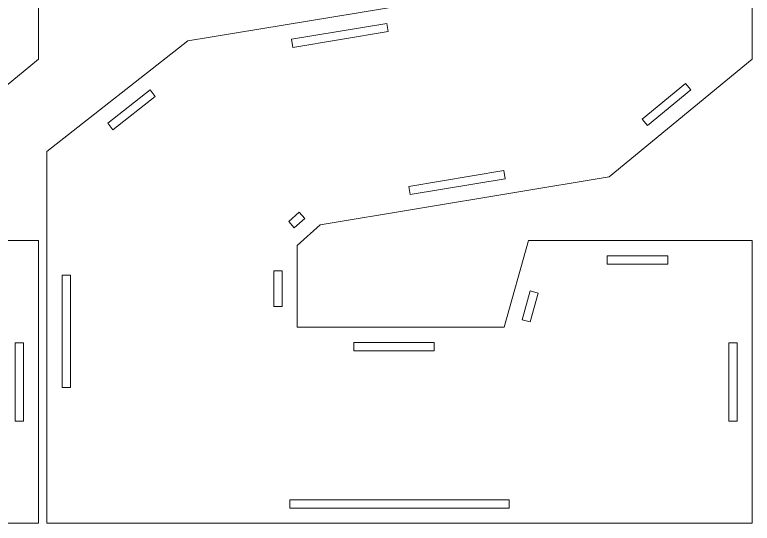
# Model space of a CAD drawing. Header units: centimetres. Extents: x -158 to 228, y -202 to 254.
# Drawn here: x -107.44 to -80.87, y -46.59 to -28.26 of the extents above; entities that cross this region are included whole.
import ezdxf

# ---------------------------------------------------------------- set-up
doc = ezdxf.new("R2010")
doc.units = ezdxf.units.CM
doc.header["$MEASUREMENT"] = 0
doc.layers.add('Capa 1', color=7, linetype='Continuous')

msp = doc.modelspace()

# ---------------------------------------------------------------- linework, layer by layer
at = {"layer": 'Capa 1', "color": 240, "lineweight": 9}
for points, knots in [([(-106.57515, -29.85928), (-106.57515, -29.85928), (-111.73407, -34.1078), (-111.73407, -34.1078), (-111.73407, -34.1078), (-122.13861, -35.84189), (-122.13861, -35.84189), (-122.13861, -35.84189), (-122.96231, -36.57888), (-122.96231, -36.57888), (-122.96231, -36.57888), (-122.96231, -39.52683), (-122.96231, -39.52683), (-122.96231, -39.52683), (-115.50572, -39.52683), (-115.50572, -39.52683), (-115.50572, -39.52683), (-114.63867, -36.40547), (-114.63867, -36.40547), (-114.63867, -36.40547), (-106.57515, -36.40547), (-106.57515, -36.40547), (-106.57515, -36.40547), (-106.57515, -46.59326), (-106.57515, -46.59326), (-106.57515, -46.59326), (-131.97958, -46.59326), (-131.97958, -46.59326), (-131.97958, -46.59326), (-131.97958, -33.1974), (-131.97958, -33.1974), (-131.97958, -33.1974), (-126.90736, -29.20899), (-126.90736, -29.20899), (-126.90736, -29.20899), (-116.45947, -27.4749), (-116.45947, -27.4749), (-116.45947, -27.4749), (-115.50572, -26.73791), (-115.50572, -26.73791), (-115.50572, -26.73791), (-115.50572, -24.96047), (-115.50572, -24.96047), (-115.50572, -24.96047), (-116.63288, -24.09343), (-116.63288, -24.09343), (-116.63288, -24.09343), (-122.65884, -24.09343), (-122.65884, -24.09343), (-122.65884, -24.09343), (-123.52589, -27.25814), (-123.52589, -27.25814), (-123.52589, -27.25814), (-131.63276, -27.25814), (-131.63276, -27.25814), (-131.63276, -27.25814), (-131.63276, -21.57899), (-131.63276, -21.57899), (-131.63276, -21.57899), (-125.73685, -16.63684), (-125.73685, -16.63684), (-125.73685, -16.63684), (-112.47106, -16.63684), (-112.47106, -16.63684), (-112.47106, -16.63684), (-106.57515, -21.57899), (-106.57515, -21.57899), (-106.57515, -21.57899), (-106.57515, -29.85928), (-106.57515, -29.85928)], [0, 0, 0, 0, 0.04347826, 0.04347826, 0.04347826, 0.08695652, 0.08695652, 0.08695652, 0.13043478, 0.13043478, 0.13043478, 0.17391304, 0.17391304, 0.17391304, 0.2173913, 0.2173913, 0.2173913, 0.26086957, 0.26086957, 0.26086957, 0.30434783, 0.30434783, 0.30434783, 0.34782609, 0.34782609, 0.34782609, 0.39130435, 0.39130435, 0.39130435, 0.43478261, 0.43478261, 0.43478261, 0.47826087, 0.47826087, 0.47826087, 0.52173913, 0.52173913, 0.52173913, 0.56521739, 0.56521739, 0.56521739, 0.60869565, 0.60869565, 0.60869565, 0.65217391, 0.65217391, 0.65217391, 0.69565217, 0.69565217, 0.69565217, 0.73913043, 0.73913043, 0.73913043, 0.7826087, 0.7826087, 0.7826087, 0.82608696, 0.82608696, 0.82608696, 0.86956522, 0.86956522, 0.86956522, 0.91304348, 0.91304348, 0.91304348, 0.95652174, 0.95652174, 0.95652174, 1, 1, 1, 1]), ([(-80.87072, -29.85928), (-80.87072, -29.85928), (-86.02964, -34.1078), (-86.02964, -34.1078), (-86.02964, -34.1078), (-96.43418, -35.84189), (-96.43418, -35.84189), (-96.43418, -35.84189), (-97.25788, -36.57888), (-97.25788, -36.57888), (-97.25788, -36.57888), (-97.25788, -39.52683), (-97.25788, -39.52683), (-97.25788, -39.52683), (-89.80129, -39.52683), (-89.80129, -39.52683), (-89.80129, -39.52683), (-88.93424, -36.40547), (-88.93424, -36.40547), (-88.93424, -36.40547), (-80.87072, -36.40547), (-80.87072, -36.40547), (-80.87072, -36.40547), (-80.87072, -46.59326), (-80.87072, -46.59326), (-80.87072, -46.59326), (-106.27515, -46.59326), (-106.27515, -46.59326), (-106.27515, -46.59326), (-106.27515, -33.1974), (-106.27515, -33.1974), (-106.27515, -33.1974), (-101.20293, -29.20899), (-101.20293, -29.20899), (-101.20293, -29.20899), (-90.75504, -27.4749), (-90.75504, -27.4749), (-90.75504, -27.4749), (-89.80129, -26.73791), (-89.80129, -26.73791), (-89.80129, -26.73791), (-89.80129, -24.96047), (-89.80129, -24.96047), (-89.80129, -24.96047), (-90.92845, -24.09343), (-90.92845, -24.09343), (-90.92845, -24.09343), (-96.95441, -24.09343), (-96.95441, -24.09343), (-96.95441, -24.09343), (-97.82146, -27.25814), (-97.82146, -27.25814), (-97.82146, -27.25814), (-105.92833, -27.25814), (-105.92833, -27.25814), (-105.92833, -27.25814), (-105.92833, -21.57899), (-105.92833, -21.57899), (-105.92833, -21.57899), (-100.03242, -16.63684), (-100.03242, -16.63684), (-100.03242, -16.63684), (-86.76663, -16.63684), (-86.76663, -16.63684), (-86.76663, -16.63684), (-80.87072, -21.57899), (-80.87072, -21.57899), (-80.87072, -21.57899), (-80.87072, -29.85928), (-80.87072, -29.85928)], [0, 0, 0, 0, 0.04347826, 0.04347826, 0.04347826, 0.08695652, 0.08695652, 0.08695652, 0.13043478, 0.13043478, 0.13043478, 0.17391304, 0.17391304, 0.17391304, 0.2173913, 0.2173913, 0.2173913, 0.26086957, 0.26086957, 0.26086957, 0.30434783, 0.30434783, 0.30434783, 0.34782609, 0.34782609, 0.34782609, 0.39130435, 0.39130435, 0.39130435, 0.43478261, 0.43478261, 0.43478261, 0.47826087, 0.47826087, 0.47826087, 0.52173913, 0.52173913, 0.52173913, 0.56521739, 0.56521739, 0.56521739, 0.60869565, 0.60869565, 0.60869565, 0.65217391, 0.65217391, 0.65217391, 0.69565217, 0.69565217, 0.69565217, 0.73913043, 0.73913043, 0.73913043, 0.7826087, 0.7826087, 0.7826087, 0.82608696, 0.82608696, 0.82608696, 0.86956522, 0.86956522, 0.86956522, 0.91304348, 0.91304348, 0.91304348, 0.95652174, 0.95652174, 0.95652174, 1, 1, 1, 1]), ([(-97.41477, -29.44039), (-97.41477, -29.44039), (-93.98012, -28.87032), (-93.98012, -28.87032), (-93.98012, -28.87032), (-94.02924, -28.57437), (-94.02924, -28.57437), (-94.02924, -28.57437), (-97.46389, -29.14443), (-97.46389, -29.14443), (-97.46389, -29.14443), (-97.41477, -29.44039), (-97.41477, -29.44039)], [0, 0, 0, 0, 0.25, 0.25, 0.25, 0.5, 0.5, 0.5, 0.75, 0.75, 0.75, 1, 1, 1, 1]), ([(-83.27733, -30.74196), (-83.27733, -30.74196), (-84.83541, -32.02509), (-84.83541, -32.02509), (-84.83541, -32.02509), (-84.6447, -32.25667), (-84.6447, -32.25667), (-84.6447, -32.25667), (-83.08662, -30.97354), (-83.08662, -30.97354), (-83.08662, -30.97354), (-83.27733, -30.74196), (-83.27733, -30.74196)], [0, 0, 0, 0, 0.25, 0.25, 0.25, 0.5, 0.5, 0.5, 0.75, 0.75, 0.75, 1, 1, 1, 1]), ([(-103.90089, -32.4099), (-103.90089, -32.4099), (-102.37515, -31.21017), (-102.37515, -31.21017), (-102.37515, -31.21017), (-102.56059, -30.97435), (-102.56059, -30.97435), (-102.56059, -30.97435), (-104.08632, -32.17407), (-104.08632, -32.17407), (-104.08632, -32.17407), (-103.90089, -32.4099), (-103.90089, -32.4099)], [0, 0, 0, 0, 0.25, 0.25, 0.25, 0.5, 0.5, 0.5, 0.75, 0.75, 0.75, 1, 1, 1, 1]), ([(-89.81504, -33.87847), (-89.81504, -33.87847), (-93.23659, -34.44873), (-93.23659, -34.44873), (-93.23659, -34.44873), (-93.18727, -34.74464), (-93.18727, -34.74464), (-93.18727, -34.74464), (-89.76572, -34.17439), (-89.76572, -34.17439), (-89.76572, -34.17439), (-89.81504, -33.87847), (-89.81504, -33.87847)], [0, 0, 0, 0, 0.25, 0.25, 0.25, 0.5, 0.5, 0.5, 0.75, 0.75, 0.75, 1, 1, 1, 1]), ([(-97.19094, -35.38039), (-97.19094, -35.38039), (-97.56537, -35.7154), (-97.56537, -35.7154), (-97.56537, -35.7154), (-97.36533, -35.93898), (-97.36533, -35.93898), (-97.36533, -35.93898), (-96.9909, -35.60396), (-96.9909, -35.60396), (-96.9909, -35.60396), (-97.19094, -35.38039), (-97.19094, -35.38039)], [0, 0, 0, 0, 0.25, 0.25, 0.25, 0.5, 0.5, 0.5, 0.75, 0.75, 0.75, 1, 1, 1, 1]), ([(-86.09928, -37.254), (-86.09928, -37.254), (-83.90926, -37.254), (-83.90926, -37.254), (-83.90926, -37.254), (-83.90926, -36.954), (-83.90926, -36.954), (-83.90926, -36.954), (-86.09928, -36.954), (-86.09928, -36.954), (-86.09928, -36.954), (-86.09928, -37.254), (-86.09928, -37.254)], [0, 0, 0, 0, 0.25, 0.25, 0.25, 0.5, 0.5, 0.5, 0.75, 0.75, 0.75, 1, 1, 1, 1]), ([(-105.42662, -41.69969), (-105.42662, -41.69969), (-105.42662, -37.65466), (-105.42662, -37.65466), (-105.42662, -37.65466), (-105.72662, -37.65466), (-105.72662, -37.65466), (-105.72662, -37.65466), (-105.72662, -41.69969), (-105.72662, -41.69969), (-105.72662, -41.69969), (-105.42662, -41.69969), (-105.42662, -41.69969)], [0, 0, 0, 0, 0.25, 0.25, 0.25, 0.5, 0.5, 0.5, 0.75, 0.75, 0.75, 1, 1, 1, 1]), ([(-98.10641, -37.49145), (-98.10641, -37.49145), (-98.10641, -38.7834), (-98.10641, -38.7834), (-98.10641, -38.7834), (-97.80641, -38.7834), (-97.80641, -38.7834), (-97.80641, -38.7834), (-97.80641, -37.49145), (-97.80641, -37.49145), (-97.80641, -37.49145), (-98.10641, -37.49145), (-98.10641, -37.49145)], [0, 0, 0, 0, 0.25, 0.25, 0.25, 0.5, 0.5, 0.5, 0.75, 0.75, 0.75, 1, 1, 1, 1]), ([(-88.86732, -39.33491), (-88.86732, -39.33491), (-88.57831, -38.29445), (-88.57831, -38.29445), (-88.57831, -38.29445), (-88.86736, -38.21416), (-88.86736, -38.21416), (-88.86736, -38.21416), (-89.15638, -39.25461), (-89.15638, -39.25461), (-89.15638, -39.25461), (-88.86732, -39.33491), (-88.86732, -39.33491)], [0, 0, 0, 0, 0.25, 0.25, 0.25, 0.5, 0.5, 0.5, 0.75, 0.75, 0.75, 1, 1, 1, 1]), ([(-107.42368, -40.08424), (-107.42368, -40.08424), (-107.42368, -42.91449), (-107.42368, -42.91449), (-107.42368, -42.91449), (-107.12368, -42.91449), (-107.12368, -42.91449), (-107.12368, -42.91449), (-107.12368, -40.08424), (-107.12368, -40.08424), (-107.12368, -40.08424), (-107.42368, -40.08424), (-107.42368, -40.08424)], [0, 0, 0, 0, 0.25, 0.25, 0.25, 0.5, 0.5, 0.5, 0.75, 0.75, 0.75, 1, 1, 1, 1]), ([(-95.21941, -40.37536), (-95.21941, -40.37536), (-92.3324, -40.37536), (-92.3324, -40.37536), (-92.3324, -40.37536), (-92.3324, -40.07536), (-92.3324, -40.07536), (-92.3324, -40.07536), (-95.21941, -40.07536), (-95.21941, -40.07536), (-95.21941, -40.07536), (-95.21941, -40.37536), (-95.21941, -40.37536)], [0, 0, 0, 0, 0.25, 0.25, 0.25, 0.5, 0.5, 0.5, 0.75, 0.75, 0.75, 1, 1, 1, 1]), ([(-81.71925, -40.08424), (-81.71925, -40.08424), (-81.71925, -42.91449), (-81.71925, -42.91449), (-81.71925, -42.91449), (-81.41925, -42.91449), (-81.41925, -42.91449), (-81.41925, -42.91449), (-81.41925, -40.08424), (-81.41925, -40.08424), (-81.41925, -40.08424), (-81.71925, -40.08424), (-81.71925, -40.08424)], [0, 0, 0, 0, 0.25, 0.25, 0.25, 0.5, 0.5, 0.5, 0.75, 0.75, 0.75, 1, 1, 1, 1]), ([(-89.62171, -45.74473), (-89.62171, -45.74473), (-97.52416, -45.74473), (-97.52416, -45.74473), (-97.52416, -45.74473), (-97.52416, -46.04473), (-97.52416, -46.04473), (-97.52416, -46.04473), (-89.62171, -46.04473), (-89.62171, -46.04473), (-89.62171, -46.04473), (-89.62171, -45.74473), (-89.62171, -45.74473)], [0, 0, 0, 0, 0.25, 0.25, 0.25, 0.5, 0.5, 0.5, 0.75, 0.75, 0.75, 1, 1, 1, 1])]:
    msp.add_open_spline(points, degree=3, knots=knots, dxfattribs=at)

doc.saveas('drawing.dxf')
